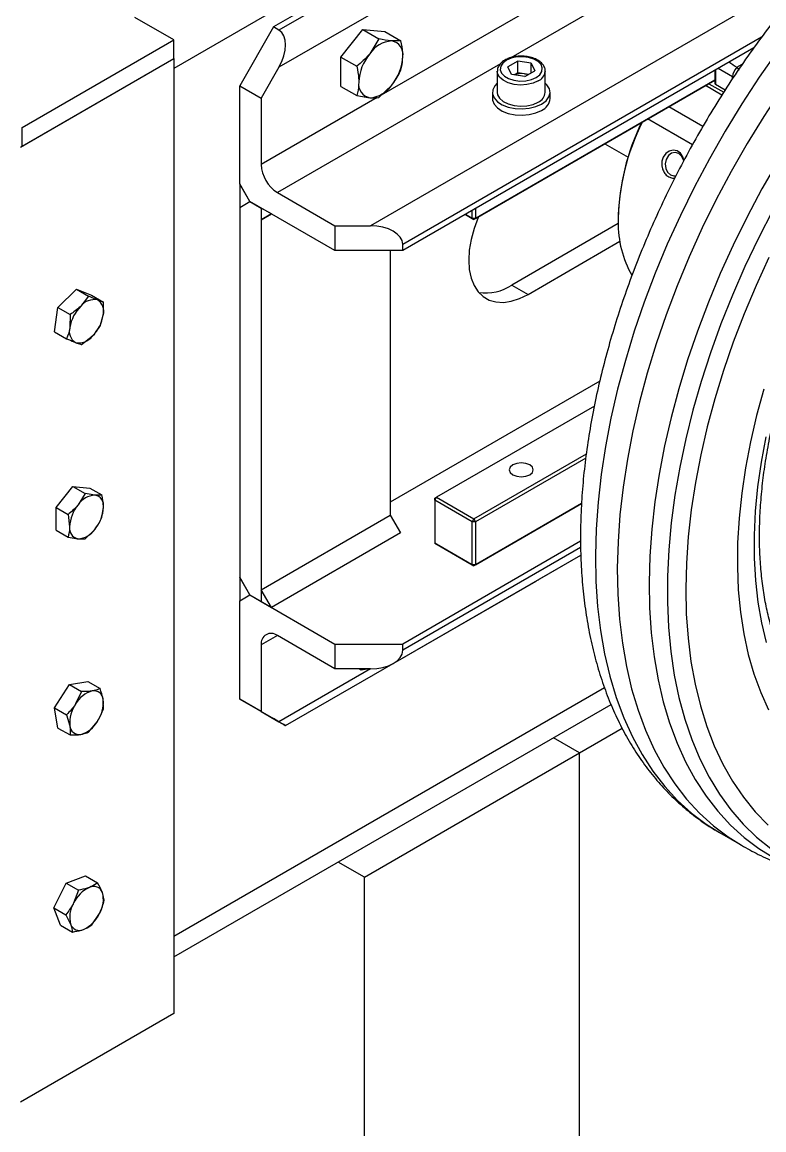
# Model space of a CAD drawing. Header units: metres. Extents: x 0 to 21025, y 0 to 14850.
# Drawn here: x 12604.3 to 12759.1, y 4236.8 to 4467.9 of the extents above; entities that cross this region are included whole.
import ezdxf

# ---------------------------------------------------------------- set-up
doc = ezdxf.new("R2010")
doc.units = ezdxf.units.M
doc.header["$LTSCALE"] = 25
doc.layers.add('SL4', color=4, linetype='Continuous')

msp = doc.modelspace()

# ---------------------------------------------------------------- linework, layer by layer
at = {"layer": 'SL4'}
for p, q in [((13302.755, 4843.186), (12635.952, 4458.248)), ((12861.826, 4585.274), (12656.765, 4466.895)), ((12862.952, 4584.624), (12657.891, 4466.245)), ((12864.194, 4577.573), (12657.891, 4458.476)), ((12848.877, 4550.579), (12679.229, 4452.643)), ((12767.757, 4495.972), (12706.287, 4460.486)), ((12770.557, 4479.44), (12676.977, 4425.417)), ((12635.948, 4464.202), (12627.802, 4468.904)), ((12656.765, 4466.895), (12649.694, 4454.648)), ((12657.891, 4466.245), (12656.765, 4466.895)), ((12670.801, 4460.63), (12675.397, 4466.347)), ((12675.397, 4466.347), (12678.734, 4464.421)), ((12675.397, 4466.347), (12679.993, 4465.936)), ((12678.734, 4464.421), (12676.846, 4461.325)), ((12679.993, 4465.936), (12683.33, 4464.01)), ((12758.583, 4464.759), (12683.705, 4421.533)), ((12604.298, 4445.93), (12635.948, 4464.202)), ((12635.948, 4460.313), (12635.948, 4464.202)), ((12683.33, 4464.01), (12681.443, 4463.978)), ((12756.966, 4462.524), (12683.705, 4420.232)), ((12603.964, 4441.847), (12635.952, 4460.313)), ((12604.298, 4442.042), (12635.948, 4460.313)), ((12635.952, 4460.313), (12635.948, 4460.315)), ((12635.952, 4460.313), (12635.952, 4261.077)), ((12670.801, 4460.63), (12674.138, 4458.703)), ((12670.801, 4454.501), (12670.801, 4460.63)), ((12707.704, 4459.772), (12705.655, 4458.589)), ((12710.504, 4459.339), (12707.704, 4459.772)), ((12707.704, 4457.323), (12707.704, 4459.772)), ((12657.891, 4458.476), (12654.184, 4452.055)), ((12704.118, 4459.234), (12657.551, 4432.352)), ((12703.454, 4457.666), (12703.454, 4453.257)), ((12706.405, 4456.973), (12705.655, 4458.589)), ((12709.204, 4456.54), (12711.254, 4457.723)), ((12710.504, 4459.339), (12711.254, 4457.723)), ((12710.504, 4457.29), (12710.504, 4459.339)), ((12713.454, 4457.666), (12713.452, 4457.593)), ((12713.454, 4453.257), (12713.454, 4457.666)), ((12748.87, 4457.851), (12748.87, 4455.076)), ((12749.016, 4457.935), (12749.016, 4454.872)), ((12752.552, 4456.473), (12749.517, 4458.225)), ((12753.402, 4458.483), (12753.413, 4458.476)), ((12753.413, 4458.476), (12754.578, 4459.148)), ((12748.87, 4455.808), (12698.555, 4426.762)), ((12698.908, 4426.966), (12748.87, 4455.808)), ((12709.204, 4456.54), (12706.405, 4456.973)), ((12707.704, 4457.323), (12706.952, 4456.888)), ((12709.104, 4457.106), (12707.704, 4457.323)), ((12709.956, 4456.974), (12709.104, 4457.106)), ((12752.552, 4456.107), (12752.552, 4456.473)), ((12649.694, 4434.152), (12649.694, 4454.648)), ((12649.694, 4454.648), (12654.184, 4452.055)), ((12670.801, 4454.501), (12674.138, 4452.575)), ((12678.734, 4452.164), (12681.443, 4454.786)), ((12702.454, 4453.257), (12702.454, 4451.95)), ((12714.454, 4451.95), (12714.454, 4453.257)), ((12750.318, 4452.671), (12746.877, 4454.658)), ((12747.584, 4455.066), (12750.691, 4453.273)), ((12750.982, 4453.737), (12749.016, 4454.872)), ((12678.383, 4452.155), (12654.184, 4438.184)), ((12654.184, 4452.055), (12654.184, 4438.184)), ((12674.138, 4452.575), (12676.846, 4452.132)), ((12746.363, 4446.145), (12739.247, 4450.253)), ((12604.298, 4442.042), (12604.298, 4445.93)), ((12744.166, 4442.31), (12734.827, 4447.702)), ((12725.887, 4442.54), (12730.736, 4439.741)), ((12651.815, 4430.478), (12649.694, 4434.152)), ((12651.815, 4430.478), (12649.715, 4434.115)), ((12649.715, 4434.115), (12649.715, 4429.265)), ((12657.551, 4432.352), (12669.563, 4425.417)), ((12649.694, 4429.253), (12651.815, 4430.478)), ((12649.715, 4429.265), (12651.815, 4430.478)), ((12651.815, 4430.478), (12654.184, 4429.111)), ((12669.563, 4420.232), (12651.815, 4430.478)), ((12649.694, 4429.253), (12649.694, 4352.09)), ((12656.305, 4427.886), (12654.184, 4429.111)), ((12654.184, 4429.111), (12654.184, 4426.661)), ((12654.184, 4429.111), (12654.184, 4347.048)), ((12656.305, 4427.886), (12654.184, 4426.661)), ((12654.184, 4426.661), (12656.305, 4427.886)), ((12698.555, 4426.762), (12696.785, 4427.783)), ((12696.786, 4427.783), (12698.201, 4426.966)), ((12698.201, 4426.966), (12698.201, 4428.6)), ((12698.908, 4429.009), (12698.908, 4426.966)), ((12669.563, 4425.417), (12669.563, 4420.232)), ((12669.563, 4425.417), (12676.977, 4425.417)), ((12698.908, 4426.966), (12698.201, 4426.966)), ((12698.201, 4426.966), (12698.555, 4426.762)), ((12698.908, 4426.966), (12698.555, 4426.762)), ((12728.682, 4425.869), (12706.493, 4413.06)), ((12683.705, 4420.232), (12683.705, 4421.533)), ((12709.86, 4411.116), (12729.024, 4422.178)), ((12683.705, 4420.232), (12669.563, 4420.232)), ((12681.124, 4420.232), (12681.124, 4365.05)), ((12611.779, 4408.366), (12615.615, 4412.193)), ((12615.615, 4412.193), (12618.128, 4410.742)), ((12615.615, 4412.193), (12618.743, 4410.968)), ((12706.493, 4413.06), (12709.86, 4411.116)), ((12618.128, 4410.742), (12616.526, 4408.646)), ((12618.743, 4410.968), (12621.255, 4409.517)), ((12611.07, 4403.314), (12611.779, 4408.366)), ((12611.779, 4408.366), (12614.292, 4406.915)), ((12614.292, 4406.915), (12614.253, 4404.207)), ((12620.546, 4404.465), (12621.217, 4406.809)), ((12611.07, 4403.314), (12613.583, 4401.863)), ((12616.71, 4400.638), (12618.944, 4402.369)), ((12724.839, 4393.021), (12681.124, 4367.785)), ((12723.702, 4387.794), (12690.776, 4368.787)), ((12698.555, 4364.296), (12722.037, 4377.852)), ((12721.921, 4376.969), (12698.908, 4363.684)), ((12611.371, 4366.63), (12614.906, 4371.028)), ((12614.906, 4371.028), (12617.419, 4369.577)), ((12614.906, 4371.028), (12618.442, 4370.712)), ((12618.442, 4370.712), (12620.955, 4369.261)), ((12617.419, 4369.577), (12615.967, 4367.196)), ((12690.423, 4368.174), (12690.776, 4368.787)), ((12690.423, 4368.583), (12690.776, 4368.787)), ((12690.423, 4368.174), (12690.423, 4368.583)), ((12698.201, 4363.684), (12690.423, 4368.174)), ((12690.423, 4368.174), (12690.423, 4359.192)), ((12690.776, 4368.787), (12698.555, 4364.296)), ((12721.038, 4367.477), (12698.555, 4354.498)), ((12698.908, 4354.702), (12721.038, 4367.477)), ((12611.371, 4366.63), (12613.883, 4365.179)), ((12611.371, 4361.915), (12611.371, 4366.63)), ((12613.883, 4365.179), (12614.199, 4362.64)), ((12620.955, 4364.547), (12621.27, 4366.722)), ((12654.184, 4349.498), (12681.124, 4365.05)), ((12681.124, 4365.05), (12683.246, 4361.376)), ((12698.555, 4364.296), (12698.201, 4363.684)), ((12698.908, 4363.684), (12698.201, 4363.684)), ((12698.201, 4354.702), (12698.201, 4363.684)), ((12698.555, 4364.296), (12698.908, 4363.684)), ((12698.908, 4363.684), (12698.908, 4354.702)), ((12611.371, 4361.915), (12613.883, 4360.465)), ((12617.419, 4360.149), (12619.503, 4362.166)), ((12683.246, 4361.376), (12656.305, 4345.824)), ((12720.833, 4359.603), (12683.705, 4338.17)), ((12720.828, 4358.3), (12683.705, 4336.869)), ((12690.423, 4359.192), (12698.201, 4354.702)), ((12690.776, 4358.988), (12690.423, 4359.192)), ((12698.555, 4354.498), (12690.776, 4358.988)), ((12681.734, 4334.122), (12720.893, 4356.728)), ((12712.161, 4351.683), (12720.893, 4356.724)), ((12698.908, 4354.702), (12698.201, 4354.702)), ((12698.201, 4354.702), (12698.555, 4354.498)), ((12698.908, 4354.702), (12698.555, 4354.498)), ((12651.815, 4348.416), (12649.694, 4352.09)), ((12651.815, 4348.416), (12649.715, 4352.053)), ((12649.715, 4352.053), (12649.715, 4347.203)), ((12659.284, 4321.158), (12711.528, 4351.317)), ((12656.305, 4345.824), (12654.184, 4349.498)), ((12654.184, 4349.498), (12654.184, 4347.048)), ((12649.694, 4347.191), (12651.815, 4348.416)), ((12649.694, 4326.696), (12649.694, 4347.191)), ((12649.715, 4347.203), (12651.815, 4348.416)), ((12651.815, 4348.416), (12654.184, 4347.048)), ((12651.815, 4348.416), (12669.563, 4338.17)), ((12654.184, 4347.048), (12656.305, 4345.824)), ((12657.552, 4339.919), (12654.184, 4337.974)), ((12669.563, 4332.985), (12657.551, 4339.919)), ((12654.184, 4337.974), (12654.184, 4324.103)), ((12669.563, 4338.17), (12683.705, 4338.17)), ((12669.563, 4338.17), (12669.563, 4332.985)), ((12683.705, 4336.869), (12683.705, 4338.17)), ((12676.984, 4332.985), (12657.891, 4321.963)), ((12676.977, 4332.985), (12669.563, 4332.985)), ((12674.705, 4332.985), (12675.077, 4332.77)), ((12675.071, 4332.985), (12675.077, 4332.77)), ((12675.077, 4332.77), (12676.28, 4332.985)), ((12611.07, 4324.884), (12614.197, 4329.72)), ((12614.197, 4329.72), (12618.034, 4330.322)), ((12614.197, 4329.72), (12616.71, 4328.269)), ((12616.71, 4328.269), (12615.462, 4325.669)), ((12618.034, 4330.322), (12620.546, 4328.872)), ((12635.952, 4277.211), (12725.795, 4329.076)), ((12621.255, 4324.638), (12621.217, 4326.573)), ((12654.184, 4324.103), (12649.694, 4326.696)), ((12649.694, 4326.696), (12656.765, 4322.612)), ((12611.07, 4324.884), (12613.583, 4323.434)), ((12611.779, 4320.651), (12611.07, 4324.884)), ((12613.583, 4323.434), (12614.253, 4321.135)), ((12635.952, 4272.894), (12727.182, 4325.56)), ((12654.184, 4324.103), (12657.891, 4321.963)), ((12618.128, 4319.803), (12620.007, 4322.038)), ((12657.891, 4321.962), (12656.765, 4322.612)), ((12611.779, 4320.651), (12614.292, 4319.2)), ((12720.61, 4315.47), (12729.491, 4320.597)), ((12720.61, 4315.47), (12715.157, 4318.618)), ((12675.709, 4289.541), (12720.61, 4315.47)), ((12720.61, 3218.325), (12720.61, 4315.47)), ((12749.826, 4298.82), (12754.39, 4296.185)), ((12675.709, 4289.541), (12670.248, 4292.693)), ((12613.51, 4288.283), (12617.53, 4289.786)), ((12617.53, 4289.786), (12620.043, 4288.335)), ((12675.709, 3244.246), (12675.709, 4289.541)), ((12610.886, 4283.157), (12613.51, 4288.283)), ((12613.51, 4288.283), (12616.023, 4286.833)), ((12616.023, 4286.833), (12615.026, 4284.088)), ((12621.439, 4284.711), (12621.057, 4286.341)), ((12610.886, 4283.157), (12613.399, 4281.707)), ((12612.282, 4279.533), (12610.886, 4283.157)), ((12618.815, 4279.585), (12620.443, 4281.966)), ((12612.282, 4279.533), (12614.795, 4278.083)), ((12613.399, 4281.707), (12614.412, 4279.712)), ((12635.952, 4261.077), (12603.964, 4242.611))]:
    msp.add_line(p, q, dxfattribs=at)
at = {"layer": 'SL4', "flags": 128}
for points in [[(12711.565, 4456.36), (12712.316, 4456.939), (12712.754, 4457.616), (12712.843, 4458.337), (12712.577, 4459.044), (12711.976, 4459.678), (12711.091, 4460.19), (12709.992, 4460.536), (12708.768, 4460.69), (12707.519, 4460.638), (12706.345, 4460.386), (12705.343, 4459.952), (12704.592, 4459.374), (12704.155, 4458.696), (12704.065, 4457.975), (12704.332, 4457.269), (12704.932, 4456.634), (12705.817, 4456.123), (12706.916, 4455.776), (12708.14, 4455.623), (12709.389, 4455.674), (12710.563, 4455.927), (12711.565, 4456.36)], [(12761.911, 4461.814), (12758.118, 4456.408), (12754.479, 4450.862), (12751.004, 4445.191), (12747.703, 4439.413), (12744.584, 4433.543), (12741.658, 4427.598), (12738.933, 4421.594), (12736.415, 4415.55), (12734.112, 4409.481), (12732.031, 4403.406), (12730.178, 4397.341), (12728.558, 4391.304), (12727.175, 4385.311), (12726.033, 4379.38), (12725.136, 4373.528), (12724.486, 4367.77), (12724.085, 4362.125), (12723.934, 4356.606), (12724.034, 4351.231), (12724.384, 4346.014), (12724.983, 4340.97), (12725.83, 4336.113), (12726.922, 4331.457), (12728.256, 4327.016), (12729.828, 4322.802), (12731.634, 4318.827), (12733.669, 4315.102), (12735.927, 4311.637), (12738.401, 4308.443), (12741.085, 4305.529), (12743.971, 4302.902), (12747.051, 4300.571), (12749.826, 4298.82)], [(12711.99, 4455.625), (12710.905, 4455.15), (12709.638, 4454.862), (12708.283, 4454.782), (12706.942, 4454.915), (12705.712, 4455.253), (12704.686, 4455.769), (12703.939, 4456.427), (12703.527, 4457.176), (12703.454, 4457.678)], [(12703.454, 4455.172), (12702.948, 4454.633), (12702.528, 4453.799), (12702.481, 4452.931), (12702.809, 4452.084), (12703.492, 4451.31), (12704.486, 4450.659), (12705.73, 4450.171), (12707.145, 4449.877), (12708.643, 4449.795), (12710.128, 4449.931), (12711.508, 4450.276), (12712.697, 4450.808)], [(12712.697, 4450.808), (12713.619, 4451.494), (12714.216, 4452.291), (12714.451, 4453.148), (12714.31, 4454.013), (12713.8, 4454.829), (12713.454, 4455.172)], [(12703.454, 4453.257), (12703.527, 4452.767), (12703.939, 4452.017), (12704.686, 4451.36), (12705.712, 4450.843), (12706.942, 4450.506), (12708.283, 4450.372), (12709.638, 4450.453), (12710.905, 4450.741), (12711.99, 4451.216)], [(12762.681, 4453.774), (12759.042, 4448.227), (12755.567, 4442.557), (12752.266, 4436.778), (12749.148, 4430.908), (12746.222, 4424.963), (12743.496, 4418.96), (12740.978, 4412.915), (12738.676, 4406.847), (12736.595, 4400.771), (12734.742, 4394.707), (12733.121, 4388.669), (12731.738, 4382.677), (12730.596, 4376.746), (12729.699, 4370.893), (12729.049, 4365.136), (12728.648, 4359.49), (12728.498, 4353.972), (12728.597, 4348.596), (12728.947, 4343.379), (12729.546, 4338.335), (12730.393, 4333.478), (12731.485, 4328.823), (12732.819, 4324.382), (12734.392, 4320.168), (12736.198, 4316.192), (12738.233, 4312.467), (12740.49, 4309.003), (12742.965, 4305.809), (12745.649, 4302.894), (12748.535, 4300.268), (12751.614, 4297.937), (12754.386, 4296.187)], [(12702.454, 4451.95), (12702.481, 4451.625), (12702.809, 4450.777), (12703.492, 4450.004), (12704.486, 4449.352), (12705.73, 4448.864), (12707.145, 4448.57), (12708.643, 4448.488), (12710.128, 4448.624), (12711.508, 4448.969), (12712.697, 4449.501)], [(12742.411, 4439.056), (12742.184, 4439.817), (12741.692, 4440.542), (12740.997, 4441.027), (12740.177, 4441.193), (12739.342, 4441.007), (12738.615, 4440.497), (12738.092, 4439.75), (12737.819, 4438.87), (12737.799, 4437.943), (12737.945, 4437.272), (12737.945, 4437.272)], [(12742.349, 4438.888), (12742.292, 4439.147), (12741.917, 4439.958), (12741.317, 4440.513), (12740.586, 4440.727), (12739.833, 4440.566), (12739.174, 4440.057), (12738.709, 4439.276), (12738.509, 4438.342), (12738.604, 4437.398), (12738.98, 4436.587), (12739.579, 4436.032), (12740.31, 4435.818), (12740.781, 4435.874)], [(12761.959, 4438.844), (12758.686, 4433.115), (12755.595, 4427.297), (12752.695, 4421.403), (12749.993, 4415.452), (12747.497, 4409.461), (12745.214, 4403.445), (12743.152, 4397.423), (12741.314, 4391.411), (12739.708, 4385.426), (12738.337, 4379.486), (12737.205, 4373.606), (12736.316, 4367.805), (12735.672, 4362.098), (12735.275, 4356.501), (12735.125, 4351.031), (12735.224, 4345.703), (12735.571, 4340.531), (12736.165, 4335.531), (12737.004, 4330.717), (12738.087, 4326.102), (12739.409, 4321.699), (12740.968, 4317.522), (12742.758, 4313.581), (12744.775, 4309.889), (12747.013, 4306.454), (12749.466, 4303.288), (12752.127, 4300.399), (12754.987, 4297.796), (12758.04, 4295.485), (12761.276, 4293.473)], [(12760.954, 4428.693), (12757.945, 4422.844), (12755.131, 4416.928), (12752.521, 4410.961), (12750.121, 4404.961), (12747.94, 4398.944), (12745.983, 4392.928), (12744.256, 4386.931), (12742.764, 4380.97), (12741.511, 4375.061), (12740.5, 4369.223), (12739.736, 4363.471), (12739.22, 4357.823), (12738.953, 4352.295), (12738.936, 4346.902), (12739.169, 4341.66), (12739.652, 4336.585), (12740.383, 4331.69), (12741.36, 4326.991), (12742.581, 4322.5), (12744.041, 4318.231), (12745.737, 4314.195), (12747.663, 4310.405), (12749.815, 4306.872), (12752.185, 4303.605), (12754.767, 4300.614), (12757.554, 4297.908), (12760.538, 4295.494)], [(12699.539, 4427.33), (12699.45, 4427.121), (12698.604, 4424.843), (12697.987, 4422.577), (12697.612, 4420.368), (12697.486, 4418.261), (12697.612, 4416.301), (12697.987, 4414.525), (12698.604, 4412.971), (12699.45, 4411.67), (12700.508, 4410.649), (12701.757, 4409.928), (12703.17, 4409.522), (12704.72, 4409.439), (12706.374, 4409.682), (12708.099, 4410.244), (12709.86, 4411.116)], [(12760.122, 4418.806), (12757.442, 4412.965), (12754.966, 4407.081), (12752.704, 4401.172), (12750.66, 4395.255), (12748.841, 4389.346), (12747.253, 4383.465), (12745.9, 4377.626), (12744.786, 4371.849), (12743.914, 4366.15), (12743.287, 4360.545), (12742.907, 4355.051), (12742.775, 4349.684), (12742.891, 4344.459), (12743.255, 4339.393), (12743.866, 4334.5), (12744.722, 4329.795), (12745.82, 4325.29), (12747.158, 4321), (12748.731, 4316.936), (12750.534, 4313.112), (12752.564, 4309.537), (12754.812, 4306.224), (12757.274, 4303.18), (12759.942, 4300.416)], [(12759.076, 4391.323), (12757.562, 4385.816), (12756.285, 4380.351), (12755.247, 4374.946), (12754.452, 4369.621), (12753.903, 4364.392), (12753.602, 4359.278), (12753.549, 4354.296), (12753.746, 4349.462), (12754.191, 4344.793), (12754.882, 4340.305), (12755.819, 4336.013), (12756.996, 4331.93), (12758.411, 4328.072), (12760.058, 4324.451)], [(12759.514, 4381.393), (12758.525, 4376.131), (12757.781, 4370.95), (12757.286, 4365.87), (12757.041, 4360.908), (12757.047, 4356.083), (12757.303, 4351.411), (12757.81, 4346.911), (12758.565, 4342.598), (12759.565, 4338.487)], [(12710.222, 4373.481), (12710.764, 4373.949), (12710.954, 4374.502), (12710.764, 4375.054), (12710.222, 4375.522), (12709.411, 4375.835), (12708.454, 4375.945), (12707.497, 4375.835), (12706.686, 4375.522), (12706.144, 4375.054), (12705.954, 4374.502), (12706.144, 4373.949), (12706.686, 4373.481), (12707.497, 4373.168), (12708.454, 4373.058), (12709.411, 4373.168), (12710.222, 4373.481)]]:
    msp.add_lwpolyline(points, dxfattribs=at)
at = {"layer": 'SL4'}
for centre, radius, start, end in [((12681.798, 4458.056), 5.933, 93.42954, 146.56509), ((12680.919, 4461.168), 2.858, 350.74812, 79.45322), ((12684.515, 4454.943), 9.977, 140.22793, 177.36071), ((12673.775, 4461.168), 9.977, 320.22793, 357.36071), ((12710.954, 4457.923), 2.52, 294.26107, 352.47303), ((12755.72, 4456.317), 3.172, 136.93985, 177.18904), ((12677.37, 4454.942), 2.858, 170.74812, 259.45322), ((12708.451, 4453.159), 4.001, 80.60996, 111.44528), ((12708.576, 4453.568), 3.578, 69.17665, 81.51923), ((12752.864, 4457.039), 0.647, 241.13153, 259.71475), ((12676.492, 4458.055), 5.933, 273.42954, 326.56509), ((12710.974, 4453.491), 2.491, 294.06265, 354.61721), ((12749.12, 4455.101), 0.251, 185.6948, 245.62534), ((12711.573, 4452.162), 2.888, 292.88644, 355.79342), ((12776.513, 4425.836), 47.86, 153.78289, 178.49301), ((12775.531, 4425.857), 46.859, 153.06659, 179.49729), ((12661.495, 4438.517), 7.319, 182.60548, 237.39452), ((12750.431, 4425.89), 21.76, 179.00544, 209.73853), ((12701.045, 4421.142), 9.747, 261.41673, 303.97976), ((12619.316, 4406.487), 3.528, 78.70553, 142.27306), ((12618.612, 4407.607), 2.725, 342.95956, 59.18352), ((12622.295, 4402.891), 8.149, 135.07329, 170.71029), ((12613.174, 4408.124), 8.149, 315.07329, 350.71029), ((12616.858, 4403.408), 2.725, 162.95956, 239.18352), ((12616.153, 4404.528), 3.528, 258.70553, 322.27306), ((12619.776, 4364.681), 4.564, 93.42954, 146.56509), ((12619.1, 4367.075), 2.199, 350.74812, 79.45322), ((12621.866, 4362.286), 7.674, 140.22793, 177.36071), ((12613.604, 4367.075), 7.674, 320.22793, 357.36071), ((12616.369, 4362.286), 2.199, 170.74812, 259.45322), ((12615.694, 4364.68), 4.564, 273.42954, 326.56509), ((12656.237, 4338.308), 2.08, 50.79671, 189.21404), ((12620.446, 4322.876), 5.714, 105.24464, 150.72817), ((12619.273, 4326.471), 1.946, 3.00825, 99.74866), ((12614.433, 4325.953), 6.812, 324.91928, 5.21768), ((12621.037, 4321.754), 6.812, 144.91928, 185.21768), ((12616.196, 4321.237), 1.946, 183.00825, 279.74866), ((12615.023, 4324.832), 5.714, 285.24464, 330.72817), ((12621.203, 4281.218), 6.811, 114.77968, 155.0819), ((12619.232, 4285.668), 1.946, 20.23879, 116.98328), ((12615.531, 4284.886), 5.715, 329.27327, 14.75089), ((12619.939, 4281.168), 5.715, 149.27327, 194.75089), ((12614.266, 4284.836), 6.811, 294.77968, 335.0819), ((12616.238, 4280.385), 1.946, 200.23879, 296.98328)]:
    msp.add_arc(centre, radius, start, end, dxfattribs=at)
for centre, major_axis, ratio, start_param, end_param in [((12654.527, 4460.418), (3.364, 5.827), 0.5773346, 4.7124296, 6.2832259), ((12794.259, 4434.061), (44.17, -27.139), 0.0282559, 3.4450892, 3.5491533), ((12676.977, 4421.533), (6.728, 0), 0.5773815, 0, 1.5707963), ((12676.977, 4336.869), (6.728, 0), 0.5773815, 4.712389, 6.2831853), ((12654.527, 4323.905), (4.757, -2.747), 0.0000704, 5.4978278, 7.0686241)]:
    msp.add_ellipse(centre, major_axis=major_axis, ratio=ratio, start_param=start_param, end_param=end_param, dxfattribs=at)
for points, knots in [([(12874.79, 4515.302), (12874.173, 4515.665), (12872.427, 4516.692), (12869.386, 4518.079), (12865.695, 4519.479), (12861.869, 4520.579), (12857.925, 4521.396), (12853.865, 4521.921), (12849.699, 4522.154), (12845.433, 4522.09), (12841.078, 4521.729), (12836.644, 4521.069), (12832.144, 4520.108), (12827.59, 4518.85), (12822.997, 4517.296), (12818.379, 4515.452), (12813.749, 4513.325), (12809.122, 4510.92), (12804.511, 4508.247), (12799.927, 4505.316), (12795.383, 4502.134), (12790.89, 4498.713), (12786.457, 4495.063), (12782.097, 4491.193), (12777.817, 4487.115), (12773.627, 4482.839), (12769.538, 4478.376), (12765.557, 4473.739), (12761.695, 4468.937), (12757.959, 4463.985), (12754.359, 4458.892), (12750.902, 4453.673), (12747.597, 4448.34), (12744.451, 4442.906), (12741.473, 4437.383), (12738.669, 4431.786), (12736.046, 4426.126), (12733.611, 4420.419), (12731.371, 4414.677), (12729.33, 4408.914), (12727.495, 4403.142), (12725.871, 4397.377), (12724.463, 4391.63), (12723.275, 4385.915), (12722.313, 4380.246), (12721.579, 4374.635), (12721.078, 4369.097), (12720.813, 4363.643), (12720.787, 4358.288), (12721.003, 4353.046), (12721.463, 4347.93), (12722.169, 4342.956), (12723.12, 4338.14), (12724.317, 4333.495), (12725.756, 4329.039), (12727.434, 4324.788), (12729.344, 4320.754), (12731.48, 4316.954), (12733.832, 4313.399), (12736.389, 4310.098), (12739.141, 4307.062), (12742.074, 4304.29), (12745.19, 4301.809), (12747.762, 4300.007), (12749.345, 4299.13), (12749.778, 4298.891)], [0, 0, 0, 0, 0.0083248, 0.0235224, 0.0387269, 0.0539751, 0.0693009, 0.0847324, 0.1002907, 0.1159882, 0.1318286, 0.1478066, 0.16391, 0.1801213, 0.1964198, 0.2127847, 0.2291959, 0.2456364, 0.2620916, 0.2785492, 0.2950002, 0.3114399, 0.3278652, 0.3442746, 0.3606677, 0.3770449, 0.3934072, 0.4097561, 0.4260932, 0.4424205, 0.4587398, 0.4750534, 0.4913634, 0.5076719, 0.5239811, 0.5402927, 0.5566087, 0.5729314, 0.5892631, 0.6056058, 0.6219618, 0.6383331, 0.6547215, 0.6711287, 0.6875558, 0.7040035, 0.7204718, 0.7369594, 0.7534637, 0.76998, 0.7864999, 0.8030107, 0.8194978, 0.8359431, 0.8523253, 0.8686214, 0.8848084, 0.9008659, 0.9167787, 0.9325396, 0.9481507, 0.963624, 0.9789806, 0.9942493, 1, 1, 1, 1]), ([(12773.058, 4322.354), (12772.508, 4322.763), (12771.179, 4323.752), (12769.26, 4325.633), (12767.286, 4327.938), (12765.502, 4330.492), (12763.905, 4333.271), (12762.497, 4336.271), (12761.281, 4339.482), (12760.258, 4342.897), (12759.431, 4346.507), (12758.804, 4350.305), (12758.381, 4354.279), (12758.165, 4358.417), (12758.158, 4362.706), (12758.362, 4367.131), (12758.778, 4371.679), (12759.408, 4376.332), (12760.249, 4381.076), (12761.301, 4385.894), (12762.561, 4390.768), (12764.026, 4395.681), (12765.691, 4400.616), (12767.551, 4405.555), (12769.601, 4410.481), (12771.833, 4415.377), (12774.24, 4420.224), (12776.814, 4425.007), (12779.547, 4429.707), (12782.428, 4434.31), (12785.447, 4438.797), (12788.593, 4443.155), (12791.856, 4447.367), (12795.222, 4451.42), (12798.681, 4455.299), (12802.219, 4458.991), (12805.823, 4462.483), (12809.479, 4465.765), (12813.174, 4468.825), (12816.894, 4471.654), (12820.624, 4474.244), (12824.35, 4476.585), (12828.06, 4478.677), (12831.733, 4480.492), (12834.349, 4481.656), (12835.724, 4482.165), (12835.908, 4482.233)], [0, 0, 0, 0, 0.0176369, 0.0425853, 0.0672298, 0.0915198, 0.1154725, 0.1391414, 0.1625907, 0.1858809, 0.2090631, 0.2321775, 0.2552547, 0.2783169, 0.3013774, 0.3244457, 0.3475297, 0.3706338, 0.3937602, 0.4169095, 0.4400811, 0.4632736, 0.486485, 0.5097129, 0.5329548, 0.556208, 0.5794697, 0.602737, 0.626007, 0.6492768, 0.6725425, 0.6958012, 0.71905, 0.742286, 0.7655064, 0.7887083, 0.8118892, 0.8350467, 0.8581787, 0.881284, 0.904362, 0.9274136, 0.9504415, 0.9734508, 0.9964502, 1, 1, 1, 1]), ([(12681.443, 4463.978), (12681.388, 4463.984), (12680.606, 4464.056), (12679.636, 4464.245), (12678.734, 4464.421)], [0, 0, 0, 0, 0.07021477, 1, 1, 1, 1]), ([(12683.741, 4460.709), (12683.736, 4460.962), (12683.715, 4462.011), (12683.496, 4463.148), (12683.33, 4464.01)], [0, 0, 0, 0, 0.2418514, 1, 1, 1, 1]), ([(12676.846, 4461.325), (12676.792, 4461.258), (12676.01, 4460.296), (12675.04, 4459.47), (12674.138, 4458.703)], [0, 0, 0, 0, 0.0702148, 1, 1, 1, 1]), ([(12683.33, 4457.881), (12683.384, 4458.073), (12683.626, 4458.932), (12683.691, 4459.932), (12683.741, 4460.709)], [0, 0, 0, 0, 0.2237133, 1, 1, 1, 1]), ([(12713.41, 4457.575), (12713.425, 4457.696), (12713.475, 4458.086), (12713.212, 4458.73), (12712.688, 4459.423), (12711.896, 4460.008), (12710.882, 4460.46), (12709.703, 4460.743), (12708.442, 4460.839), (12707.182, 4460.74), (12705.997, 4460.451), (12704.96, 4459.982), (12704.158, 4459.368), (12703.661, 4458.653), (12703.433, 4458.069), (12703.475, 4457.748), (12703.484, 4457.683)], [0, 0, 0, 0, 0.03368726, 0.10800279, 0.18250268, 0.26077009, 0.34211794, 0.42406121, 0.50578623, 0.58750314, 0.66953896, 0.75227908, 0.8360756, 0.91068925, 0.98202015, 1, 1, 1, 1]), ([(12674.138, 4458.703), (12674.304, 4457.841), (12674.523, 4456.704), (12674.543, 4455.656), (12674.548, 4455.402)], [0, 0, 0, 0, 0.7581486, 1, 1, 1, 1]), ([(12681.443, 4454.786), (12681.497, 4454.854), (12682.267, 4455.822), (12682.818, 4456.889), (12683.33, 4457.881)], [0, 0, 0, 0, 0.0702148, 1, 1, 1, 1]), ([(12753.413, 4458.476), (12753.453, 4458.448), (12753.534, 4458.392), (12753.649, 4458.269), (12753.747, 4458.133), (12753.807, 4458.013), (12753.83, 4457.944), (12753.837, 4457.919), (12753.837, 4457.917)], [0, 0, 0, 0, 0.2127494, 0.4254248, 0.6401954, 0.859685, 0.9915898, 1, 1, 1, 1]), ([(12674.548, 4455.402), (12674.498, 4454.626), (12674.434, 4453.625), (12674.192, 4452.767), (12674.138, 4452.575)], [0, 0, 0, 0, 0.7762867, 1, 1, 1, 1]), ([(12676.846, 4452.132), (12676.901, 4452.128), (12677.671, 4452.062), (12678.222, 4452.115), (12678.734, 4452.164)], [0, 0, 0, 0, 0.07021477, 1, 1, 1, 1]), ([(12737.945, 4437.272), (12738.05, 4437.014), (12738.278, 4436.457), (12738.874, 4435.807), (12739.616, 4435.436), (12740.214, 4435.328), (12740.51, 4435.453), (12740.55, 4435.469)], [0, 0, 0, 0, 0.2114388, 0.4564429, 0.7077305, 0.9612007, 1, 1, 1, 1]), ([(12620.007, 4409.947), (12619.881, 4409.997), (12619.337, 4410.213), (12618.653, 4410.512), (12618.128, 4410.742)], [0, 0, 0, 0, 0.23184927, 1, 1, 1, 1]), ([(12621.255, 4409.517), (12621.187, 4409.537), (12620.864, 4409.628), (12620.385, 4409.807), (12620.007, 4409.947)], [0, 0, 0, 0, 0.2110008, 1, 1, 1, 1]), ([(12621.217, 4406.809), (12621.225, 4406.869), (12621.34, 4407.725), (12621.296, 4408.653), (12621.255, 4409.517)], [0, 0, 0, 0, 0.0702006, 1, 1, 1, 1]), ([(12616.526, 4408.646), (12616.48, 4408.601), (12615.828, 4407.958), (12615.032, 4407.417), (12614.292, 4406.915)], [0, 0, 0, 0, 0.0702006, 1, 1, 1, 1]), ([(12618.944, 4402.369), (12618.989, 4402.415), (12619.632, 4403.064), (12620.106, 4403.79), (12620.546, 4404.465)], [0, 0, 0, 0, 0.0702006, 1, 1, 1, 1]), ([(12614.253, 4404.207), (12614.244, 4404.147), (12614.12, 4403.297), (12613.842, 4402.554), (12613.583, 4401.863)], [0, 0, 0, 0, 0.0702006, 1, 1, 1, 1]), ([(12613.583, 4401.863), (12614.108, 4401.633), (12614.792, 4401.334), (12615.336, 4401.118), (12615.462, 4401.068)], [0, 0, 0, 0, 0.7681507, 1, 1, 1, 1]), ([(12615.462, 4401.068), (12615.84, 4400.928), (12616.319, 4400.749), (12616.642, 4400.658), (12616.71, 4400.638)], [0, 0, 0, 0, 0.7889992, 1, 1, 1, 1]), ([(12619.503, 4369.237), (12619.36, 4369.251), (12618.747, 4369.314), (12617.996, 4369.463), (12617.419, 4369.577)], [0, 0, 0, 0, 0.2318493, 1, 1, 1, 1]), ([(12620.955, 4369.261), (12620.872, 4369.249), (12620.483, 4369.193), (12619.935, 4369.218), (12619.503, 4369.237)], [0, 0, 0, 0, 0.2110008, 1, 1, 1, 1]), ([(12621.27, 4366.722), (12621.27, 4366.778), (12621.265, 4367.576), (12621.104, 4368.45), (12620.955, 4369.261)], [0, 0, 0, 0, 0.0702006, 1, 1, 1, 1]), ([(12615.967, 4367.196), (12615.925, 4367.144), (12615.323, 4366.404), (12614.577, 4365.769), (12613.883, 4365.179)], [0, 0, 0, 0, 0.0702006, 1, 1, 1, 1]), ([(12619.503, 4362.166), (12619.544, 4362.218), (12620.137, 4362.963), (12620.56, 4363.784), (12620.955, 4364.547)], [0, 0, 0, 0, 0.0702006, 1, 1, 1, 1]), ([(12614.199, 4362.64), (12614.199, 4362.584), (12614.194, 4361.791), (12614.033, 4361.104), (12613.883, 4360.465)], [0, 0, 0, 0, 0.0702006, 1, 1, 1, 1]), ([(12613.883, 4360.465), (12614.46, 4360.35), (12615.212, 4360.201), (12615.825, 4360.139), (12615.967, 4360.125)], [0, 0, 0, 0, 0.76815073, 1, 1, 1, 1]), ([(12615.967, 4360.125), (12616.399, 4360.105), (12616.947, 4360.081), (12617.337, 4360.137), (12617.419, 4360.149)], [0, 0, 0, 0, 0.7889992, 1, 1, 1, 1]), ([(12711.528, 4351.317), (12711.643, 4351.371), (12711.874, 4351.479), (12712.066, 4351.615), (12712.161, 4351.683)], [0, 0, 0, 0, 0.5026014, 1, 1, 1, 1]), ([(12618.944, 4328.388), (12618.79, 4328.367), (12618.126, 4328.273), (12617.325, 4328.271), (12616.71, 4328.269)], [0, 0, 0, 0, 0.2318493, 1, 1, 1, 1]), ([(12620.546, 4328.872), (12620.454, 4328.828), (12620.016, 4328.623), (12619.417, 4328.492), (12618.944, 4328.388)], [0, 0, 0, 0, 0.2110008, 1, 1, 1, 1]), ([(12621.217, 4326.573), (12621.208, 4326.623), (12621.084, 4327.34), (12620.805, 4328.134), (12620.546, 4328.872)], [0, 0, 0, 0, 0.07020058, 1, 1, 1, 1]), ([(12615.462, 4325.669), (12615.425, 4325.612), (12614.892, 4324.798), (12614.214, 4324.091), (12613.583, 4323.434)], [0, 0, 0, 0, 0.07020058, 1, 1, 1, 1]), ([(12620.007, 4322.038), (12620.044, 4322.096), (12620.568, 4322.915), (12620.924, 4323.808), (12621.255, 4324.638)], [0, 0, 0, 0, 0.07020058, 1, 1, 1, 1]), ([(12614.253, 4321.135), (12614.261, 4321.085), (12614.376, 4320.373), (12614.332, 4319.765), (12614.292, 4319.2)], [0, 0, 0, 0, 0.07020058, 1, 1, 1, 1]), ([(12614.292, 4319.2), (12614.907, 4319.202), (12615.707, 4319.204), (12616.372, 4319.298), (12616.526, 4319.319)], [0, 0, 0, 0, 0.76815073, 1, 1, 1, 1]), ([(12616.526, 4319.319), (12616.998, 4319.423), (12617.597, 4319.554), (12618.035, 4319.759), (12618.128, 4319.803)], [0, 0, 0, 0, 0.7889992, 1, 1, 1, 1]), ([(12754.392, 4296.201), (12755.558, 4295.549), (12758.02, 4294.173), (12761.956, 4292.415), (12766.139, 4290.867), (12770.074, 4289.687), (12772.638, 4289.155), (12773.743, 4288.926)], [0, 0, 0, 0, 0.1928459, 0.4073783, 0.6219459, 0.8370971, 1, 1, 1, 1]), ([(12618.349, 4287.402), (12618.187, 4287.345), (12617.492, 4287.099), (12616.661, 4286.949), (12616.023, 4286.833)], [0, 0, 0, 0, 0.2318493, 1, 1, 1, 1]), ([(12620.043, 4288.335), (12619.944, 4288.261), (12619.476, 4287.909), (12618.846, 4287.625), (12618.349, 4287.402)], [0, 0, 0, 0, 0.2110008, 1, 1, 1, 1]), ([(12621.057, 4286.341), (12621.04, 4286.384), (12620.8, 4286.999), (12620.408, 4287.691), (12620.043, 4288.335)], [0, 0, 0, 0, 0.0702006, 1, 1, 1, 1]), ([(12620.443, 4281.966), (12620.474, 4282.027), (12620.912, 4282.895), (12621.186, 4283.836), (12621.439, 4284.711)], [0, 0, 0, 0, 0.07020058, 1, 1, 1, 1]), ([(12615.026, 4284.088), (12614.995, 4284.027), (12614.547, 4283.164), (12613.952, 4282.409), (12613.399, 4281.707)], [0, 0, 0, 0, 0.07020058, 1, 1, 1, 1]), ([(12614.412, 4279.712), (12614.429, 4279.67), (12614.66, 4279.06), (12614.73, 4278.554), (12614.795, 4278.083)], [0, 0, 0, 0, 0.0702006, 1, 1, 1, 1]), ([(12617.121, 4278.652), (12617.618, 4278.875), (12618.248, 4279.159), (12618.716, 4279.511), (12618.815, 4279.585)], [0, 0, 0, 0, 0.7889992, 1, 1, 1, 1]), ([(12614.795, 4278.083), (12615.433, 4278.199), (12616.264, 4278.349), (12616.96, 4278.595), (12617.121, 4278.652)], [0, 0, 0, 0, 0.76815073, 1, 1, 1, 1])]:
    msp.add_open_spline(points, degree=3, knots=knots, dxfattribs=at)

doc.saveas('drawing.dxf')
